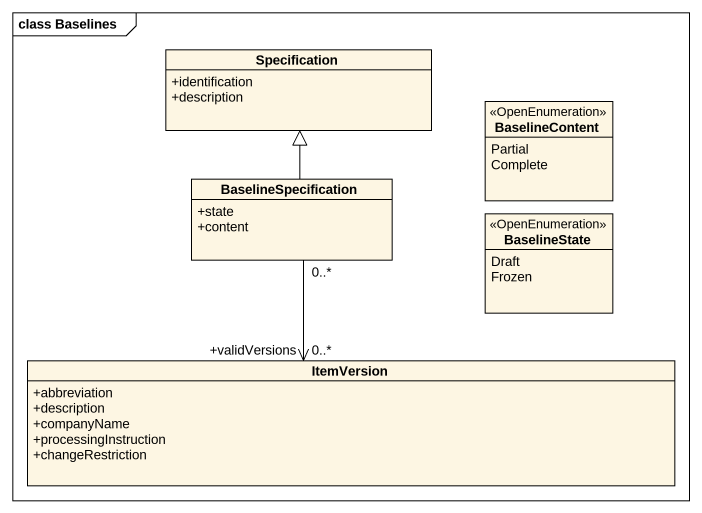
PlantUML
@startuml
mainframe class Baselines
hide circle
hide empty members
skinparam classAttributeIconSize 0
class Specification {
  +identification
  +description
}
enum BaselineContent <<OpenEnumeration>> {
  Partial
  Complete
}
class BaselineSpecification {
  +state
  +content
}
enum BaselineState <<OpenEnumeration>> {
  Draft
  Frozen
}
class ItemVersion {
  +abbreviation
  +description
  +companyName
  +processingInstruction
  +changeRestriction
}
BaselineSpecification -up-|> Specification
BaselineSpecification "0..*" --> "+validVersions\n0..*" ItemVersion
@enduml
